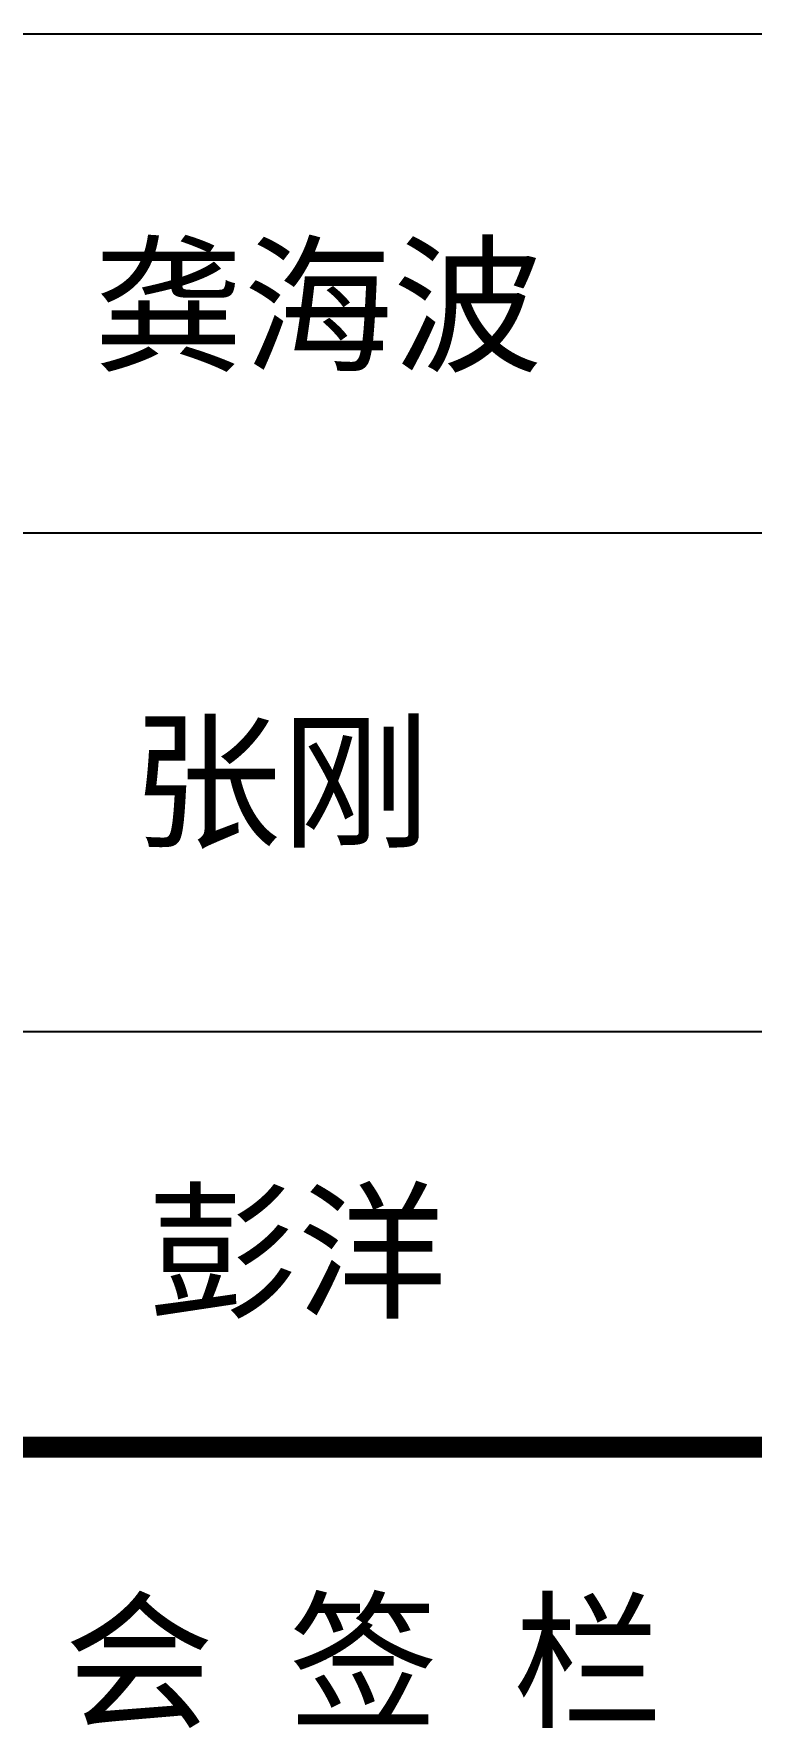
# Model space of a CAD drawing. Extents: x 19118 to 566552, y -1188739 to 92943.
# Drawn here: x 157088 to 158807, y -1146537 to -1142477 of the extents above; entities that cross this region are included whole.
import ezdxf

# ---------------------------------------------------------------- set-up
doc = ezdxf.new("R2010")
doc.units = 0
doc.header["$LTSCALE"] = 1000
doc.header["$MEASUREMENT"] = 0
doc.layers.add('图框', color=4, linetype='CONTINUOUS')
doc.styles.add('STYLE-黑体', font='simhei.ttf')

msp = doc.modelspace()

# ---------------------------------------------------------------- linework, layer by layer
at = {"layer": '图框', "color": 0}
for p, q in [((154902.42, -1142477.29), (160911.65, -1142477.29)), ((154902.42, -1143672.49), (160911.65, -1143672.49)), ((154902.42, -1144867.69), (160911.65, -1144867.69))]:
    msp.add_line(p, q, dxfattribs=at)
at = {"layer": '图框', "color": 0, "const_width": 50}
msp.add_lwpolyline([(154902.42, -1145863.69), (160911.65, -1145863.69)], dxfattribs=at)

# ---------------------------------------------------------------- texts
at = {"layer": '图框', "color": 4, "style": 'STYLE-黑体'}
for s, p in [('龚海波', (157231.32, -1143259.59)), ('张刚', (157322.23, -1144400.16)), ('彭洋', (157360.59, -1145527.44))]:
    msp.add_text(s, height=262.944, dxfattribs=at).set_placement(p)
at = {"layer": '图框', "color": 0, "style": 'STYLE-黑体'}
msp.add_text('会 签 栏', height=262.944, dxfattribs=at).set_placement((157161.27, -1146508.72))

doc.saveas('drawing.dxf')
